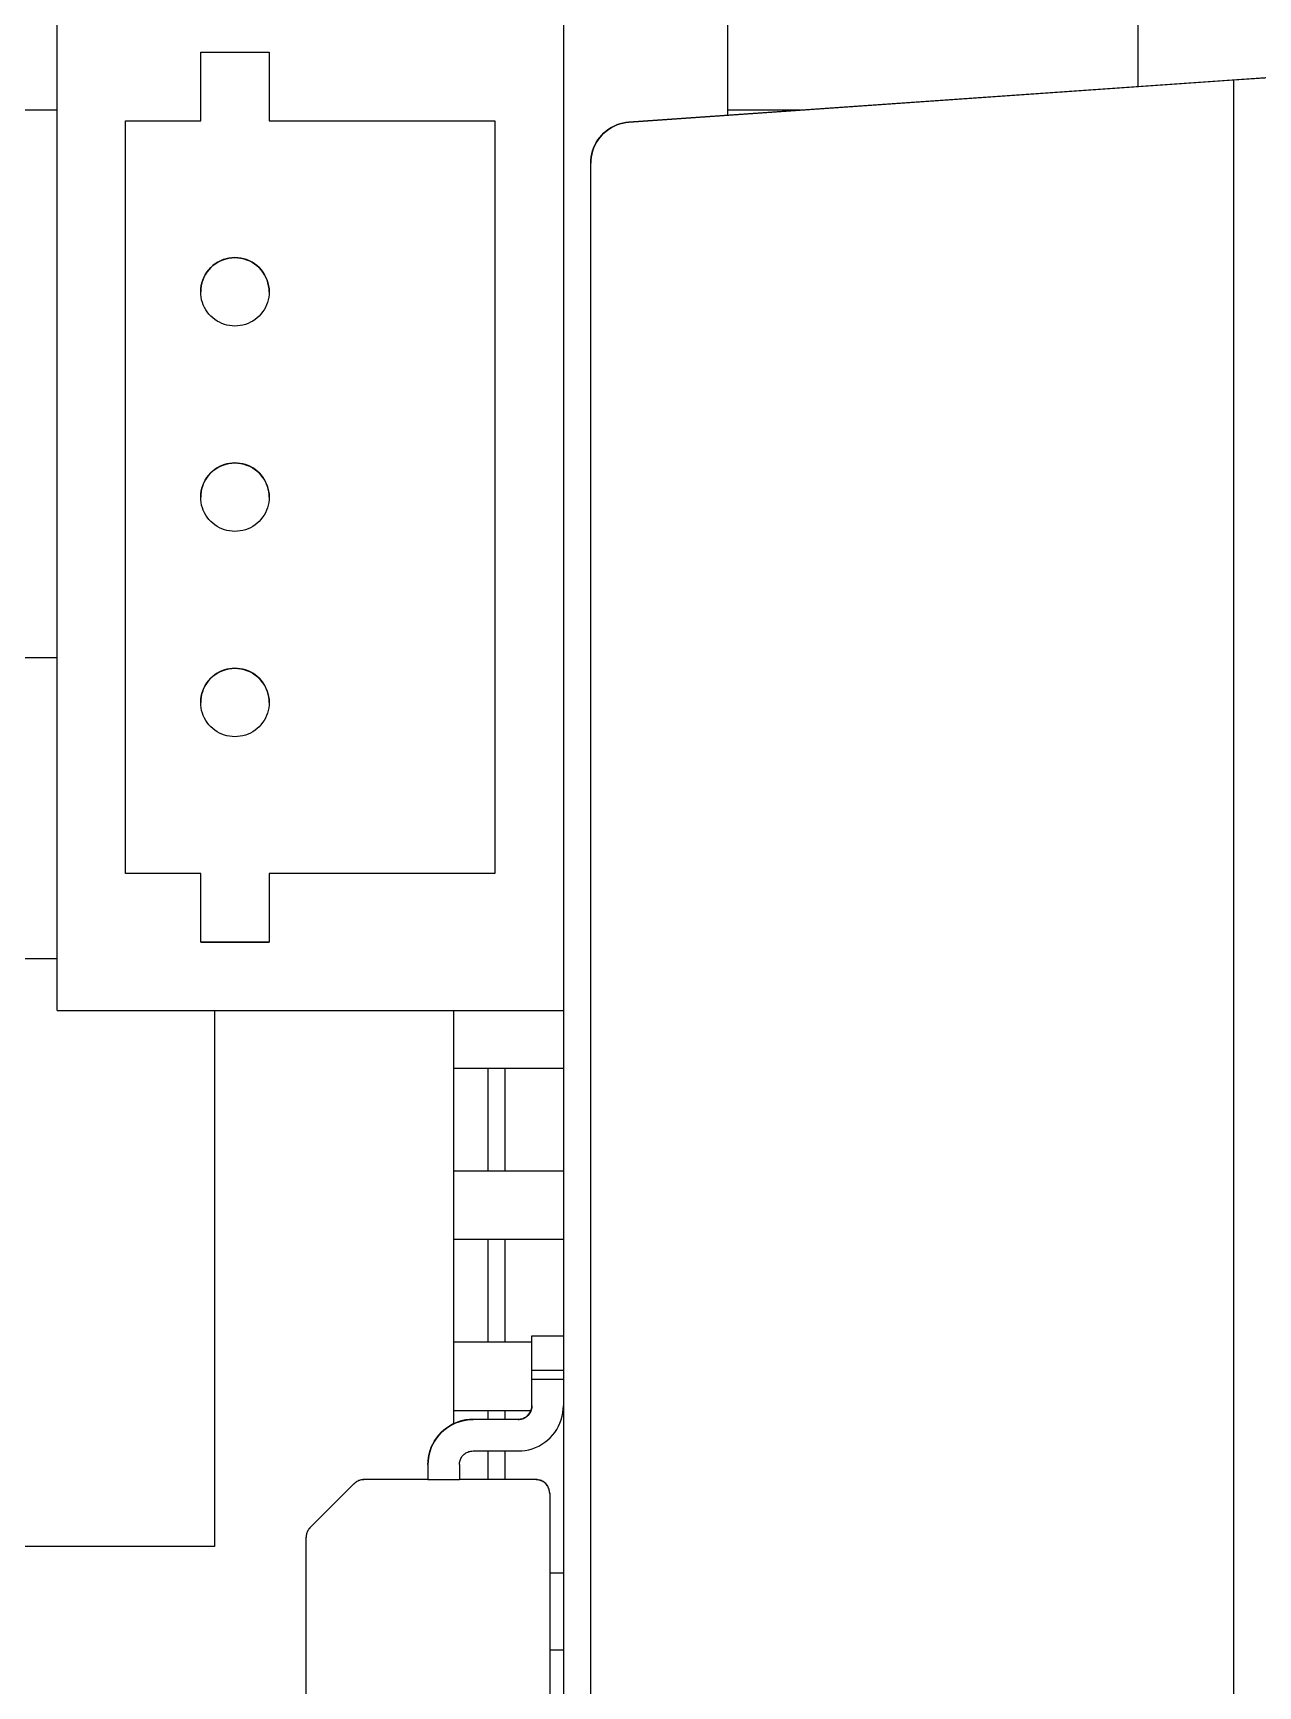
# Model space of a CAD drawing. Extents: x 0 to 701, y -8 to 617.
# Drawn here: x 290.82 to 299.77, y 292.35 to 304.42 of the extents above; entities that cross this region are included whole.
import ezdxf

# ---------------------------------------------------------------- set-up
doc = ezdxf.new("R2010")
doc.units = 0
doc.header["$LTSCALE"] = 0.5
doc.layers.add('MSM_CONTINUOUS', color=7, linetype='CONTINUOUS')

msp = doc.modelspace()

# ---------------------------------------------------------------- linework, layer by layer
at = {"layer": 'MSM_CONTINUOUS'}
for p, q in [((298.893841, 304.029932), (298.893841, 308.856287)), ((290.993841, 297.280127), (290.993841, 304.78081)), ((294.693841, 304.857862), (294.693841, 286.855127)), ((295.893841, 304.857862), (295.893841, 303.820151)), ((292.043841, 304.280126), (292.543841, 304.280126)), ((292.043841, 303.780126), (292.043841, 304.280126)), ((292.543841, 304.280126), (292.543841, 303.780126)), ((295.172914, 303.769739), (299.893841, 304.099858)), ((299.893841, 304.098969), (295.172914, 303.76885)), ((295.172914, 303.768713), (299.593841, 304.077855)), ((299.593841, 304.077882), (299.893841, 304.09886)), ((299.593841, 287.619811), (299.593841, 304.077855)), ((290.993841, 303.858339), (286.893841, 303.858339)), ((296.425307, 303.857315), (295.893841, 303.857315)), ((291.493841, 303.780127), (292.043841, 303.780126)), ((291.493841, 298.280127), (291.493841, 303.780127)), ((292.543841, 303.780126), (294.193841, 303.780126)), ((294.193841, 303.780126), (294.193841, 298.280127)), ((294.959712, 303.658043), (294.974435, 303.675069)), ((294.974435, 303.67418), (294.959712, 303.657154)), ((294.959712, 303.657017), (294.974435, 303.674044)), ((294.974435, 303.675069), (294.990393, 303.690944)), ((294.990393, 303.690055), (294.974435, 303.67418)), ((294.974435, 303.674044), (294.990393, 303.689918)), ((294.990393, 303.690944), (295.007497, 303.705578)), ((295.007497, 303.704689), (294.990393, 303.690055)), ((294.990393, 303.689918), (295.007497, 303.704552)), ((295.007497, 303.705578), (295.02565, 303.718888)), ((295.02565, 303.717999), (295.007497, 303.704689)), ((295.007497, 303.704552), (295.02565, 303.717862)), ((295.02565, 303.718888), (295.044749, 303.7308)), ((295.044749, 303.72991), (295.02565, 303.717999)), ((295.02565, 303.717862), (295.044749, 303.729774)), ((295.044749, 303.7308), (295.064688, 303.741245)), ((295.064688, 303.740356), (295.044749, 303.72991)), ((295.044749, 303.729774), (295.064688, 303.74022)), ((295.064688, 303.741245), (295.085354, 303.750167)), ((295.085354, 303.749278), (295.064688, 303.740356)), ((295.064688, 303.74022), (295.085354, 303.749141)), ((295.085354, 303.750167), (295.106631, 303.757514)), ((295.106631, 303.756625), (295.085354, 303.749278)), ((295.085354, 303.749141), (295.106631, 303.756488)), ((295.106631, 303.757514), (295.128398, 303.763245)), ((295.128398, 303.762356), (295.106631, 303.756625)), ((295.106631, 303.756488), (295.128398, 303.762219)), ((295.128398, 303.763245), (295.150534, 303.767328)), ((295.150534, 303.766439), (295.128398, 303.762356)), ((295.128398, 303.762219), (295.150534, 303.766302)), ((295.150534, 303.767328), (295.172914, 303.769739)), ((295.172914, 303.76885), (295.150534, 303.766439)), ((295.150534, 303.766302), (295.172914, 303.768713)), ((294.901413, 303.537445), (294.907258, 303.559182)), ((294.907258, 303.558293), (294.901413, 303.536556)), ((294.901413, 303.536419), (294.907258, 303.558156)), ((294.907258, 303.559182), (294.914716, 303.58042)), ((294.914716, 303.579531), (294.907258, 303.558293)), ((294.907258, 303.558156), (294.914716, 303.579394)), ((294.914716, 303.58042), (294.923746, 303.601039)), ((294.923746, 303.60015), (294.914716, 303.579531)), ((294.914716, 303.579394), (294.923746, 303.600013)), ((294.923746, 303.601039), (294.934296, 303.620923)), ((294.934296, 303.620034), (294.923746, 303.60015)), ((294.923746, 303.600013), (294.934296, 303.619897)), ((294.934296, 303.620923), (294.946307, 303.63996)), ((294.946307, 303.639071), (294.934296, 303.620034)), ((294.934296, 303.619897), (294.946307, 303.638934)), ((294.946307, 303.63996), (294.959712, 303.658043)), ((294.959712, 303.657154), (294.946307, 303.639071)), ((294.946307, 303.638934), (294.959712, 303.657017)), ((294.893841, 303.47047), (294.894686, 303.492964)), ((294.894686, 303.492074), (294.893841, 303.469581)), ((294.893841, 303.469444), (294.894686, 303.491938)), ((294.893841, 288.228221), (294.893841, 303.469581)), ((294.894686, 303.492964), (294.897214, 303.51533)), ((294.897214, 303.514441), (294.894686, 303.492074)), ((294.894686, 303.491938), (294.897214, 303.514305)), ((294.897214, 303.51533), (294.901413, 303.537445)), ((294.901413, 303.536556), (294.897214, 303.514441)), ((294.897214, 303.514305), (294.901413, 303.536419)), ((292.133144, 302.722048), (292.117065, 302.707314)), ((292.117065, 302.70704), (292.133144, 302.721774)), ((292.150447, 302.735325), (292.133144, 302.722048)), ((292.133144, 302.721774), (292.150447, 302.735051)), ((292.168841, 302.747043), (292.150447, 302.735325)), ((292.150447, 302.735051), (292.168841, 302.74677)), ((292.188187, 302.757114), (292.168841, 302.747043)), ((292.168841, 302.74677), (292.188187, 302.75684)), ((292.208336, 302.76546), (292.188187, 302.757114)), ((292.188187, 302.75684), (292.208336, 302.765186)), ((292.229136, 302.772018), (292.208336, 302.76546)), ((292.208336, 302.765186), (292.229136, 302.771745)), ((292.250429, 302.776739), (292.229136, 302.772018)), ((292.229136, 302.771745), (292.250429, 302.776465)), ((292.272052, 302.779586), (292.250429, 302.776739)), ((292.250429, 302.776465), (292.272052, 302.779312)), ((292.293841, 302.780537), (292.272052, 302.779586)), ((292.272052, 302.779312), (292.293841, 302.780263)), ((292.31563, 302.779586), (292.293841, 302.780537)), ((292.293841, 302.780263), (292.31563, 302.779312)), ((292.337253, 302.776739), (292.31563, 302.779586)), ((292.31563, 302.779312), (292.337253, 302.776465)), ((292.358546, 302.772018), (292.337253, 302.776739)), ((292.337253, 302.776465), (292.358546, 302.771745)), ((292.379346, 302.76546), (292.358546, 302.772018)), ((292.358546, 302.771745), (292.379346, 302.765186)), ((292.399496, 302.757114), (292.379346, 302.76546)), ((292.379346, 302.765186), (292.399496, 302.75684)), ((292.418841, 302.747043), (292.399496, 302.757114)), ((292.399496, 302.75684), (292.418841, 302.74677)), ((292.437235, 302.735325), (292.418841, 302.747043)), ((292.418841, 302.74677), (292.437235, 302.735051)), ((292.454538, 302.722048), (292.437235, 302.735325)), ((292.437235, 302.735051), (292.454538, 302.721774)), ((292.470618, 302.707314), (292.454538, 302.722048)), ((292.454538, 302.721774), (292.470618, 302.70704)), ((292.05236, 302.595242), (292.047639, 302.573949)), ((292.047639, 302.573675), (292.05236, 302.594968)), ((292.058918, 302.616042), (292.05236, 302.595242)), ((292.05236, 302.594968), (292.058918, 302.615768)), ((292.067264, 302.636191), (292.058918, 302.616042)), ((292.058918, 302.615768), (292.067264, 302.635918)), ((292.077335, 302.655537), (292.067264, 302.636191)), ((292.067264, 302.635918), (292.077335, 302.655263)), ((292.089053, 302.673931), (292.077335, 302.655537)), ((292.077335, 302.655263), (292.089053, 302.673657)), ((292.10233, 302.691234), (292.089053, 302.673931)), ((292.089053, 302.673657), (292.10233, 302.69096)), ((292.117065, 302.707314), (292.10233, 302.691234)), ((292.10233, 302.69096), (292.117065, 302.70704)), ((292.485352, 302.691234), (292.470618, 302.707314)), ((292.470618, 302.70704), (292.485352, 302.69096)), ((292.498629, 302.673931), (292.485352, 302.691234)), ((292.485352, 302.69096), (292.498629, 302.673657)), ((292.510348, 302.655537), (292.498629, 302.673931)), ((292.498629, 302.673657), (292.510348, 302.655263)), ((292.520418, 302.636191), (292.510348, 302.655537)), ((292.510348, 302.655263), (292.520418, 302.635918)), ((292.528764, 302.616042), (292.520418, 302.636191)), ((292.520418, 302.635918), (292.528764, 302.615768)), ((292.535323, 302.595242), (292.528764, 302.616042)), ((292.528764, 302.615768), (292.535323, 302.594968)), ((292.540043, 302.573949), (292.535323, 302.595242)), ((292.535323, 302.594968), (292.540043, 302.573675)), ((292.044793, 302.552326), (292.043841, 302.530537)), ((292.043841, 302.530263), (292.044793, 302.552052)), ((292.043841, 302.530537), (292.043841, 302.530263)), ((292.044612, 302.510649), (292.043841, 302.530263)), ((292.046919, 302.491155), (292.044612, 302.510649)), ((292.047639, 302.573949), (292.044793, 302.552326)), ((292.044793, 302.552052), (292.047639, 302.573675)), ((292.050749, 302.471902), (292.046919, 302.491155)), ((292.056077, 302.453009), (292.050749, 302.471902)), ((292.536934, 302.471902), (292.531605, 302.453009)), ((292.540763, 302.491155), (292.536934, 302.471902)), ((292.54289, 302.552326), (292.540043, 302.573949)), ((292.540043, 302.573675), (292.54289, 302.552052)), ((292.543071, 302.510649), (292.540763, 302.491155)), ((292.543841, 302.530537), (292.54289, 302.552326)), ((292.54289, 302.552052), (292.543841, 302.530263)), ((292.543841, 302.530263), (292.543071, 302.510649)), ((292.543841, 302.530263), (292.543841, 302.530537)), ((292.062871, 302.434592), (292.056077, 302.453009)), ((292.07109, 302.416766), (292.062871, 302.434592)), ((292.080681, 302.399639), (292.07109, 302.416766)), ((292.091587, 302.383317), (292.080681, 302.399639)), ((292.10374, 302.367901), (292.091587, 302.383317)), ((292.117065, 302.353487), (292.10374, 302.367901)), ((292.131479, 302.340162), (292.117065, 302.353487)), ((292.470618, 302.353487), (292.456203, 302.340162)), ((292.483943, 302.367901), (292.470618, 302.353487)), ((292.496095, 302.383317), (292.483943, 302.367901)), ((292.507001, 302.399639), (292.496095, 302.383317)), ((292.516593, 302.416766), (292.507001, 302.399639)), ((292.524811, 302.434592), (292.516593, 302.416766)), ((292.531605, 302.453009), (292.524811, 302.434592)), ((292.146895, 302.328009), (292.131479, 302.340162)), ((292.163217, 302.317103), (292.146895, 302.328009)), ((292.180344, 302.307512), (292.163217, 302.317103)), ((292.19817, 302.299293), (292.180344, 302.307512)), ((292.216587, 302.292499), (292.19817, 302.299293)), ((292.23548, 302.287171), (292.216587, 302.292499)), ((292.254733, 302.283341), (292.23548, 302.287171)), ((292.274226, 302.281034), (292.254733, 302.283341)), ((292.293841, 302.280263), (292.274226, 302.281034)), ((292.313456, 302.281034), (292.293841, 302.280263)), ((292.33295, 302.283341), (292.313456, 302.281034)), ((292.352203, 302.287171), (292.33295, 302.283341)), ((292.371095, 302.292499), (292.352203, 302.287171)), ((292.389512, 302.299293), (292.371095, 302.292499)), ((292.407339, 302.307512), (292.389512, 302.299293)), ((292.424466, 302.317103), (292.407339, 302.307512)), ((292.440788, 302.328009), (292.424466, 302.317103)), ((292.456203, 302.340162), (292.440788, 302.328009)), ((292.19817, 301.261507), (292.180344, 301.253288)), ((292.188187, 301.25684), (292.208336, 301.265186)), ((292.216587, 301.268301), (292.19817, 301.261507)), ((292.208336, 301.265186), (292.229136, 301.271745)), ((292.23548, 301.273629), (292.216587, 301.268301)), ((292.229136, 301.271745), (292.250429, 301.276465)), ((292.254733, 301.277459), (292.23548, 301.273629)), ((292.250429, 301.276465), (292.272052, 301.279312)), ((292.274226, 301.279766), (292.254733, 301.277459)), ((292.272052, 301.279312), (292.293841, 301.280263)), ((292.293841, 301.280537), (292.274226, 301.279766)), ((292.313456, 301.279766), (292.293841, 301.280537)), ((292.293841, 301.280263), (292.31563, 301.279312)), ((292.33295, 301.277459), (292.313456, 301.279766)), ((292.31563, 301.279312), (292.337253, 301.276465)), ((292.352203, 301.273629), (292.33295, 301.277459)), ((292.337253, 301.276465), (292.358546, 301.271745)), ((292.371095, 301.268301), (292.352203, 301.273629)), ((292.358546, 301.271745), (292.379346, 301.265186)), ((292.389512, 301.261507), (292.371095, 301.268301)), ((292.379346, 301.265186), (292.399496, 301.25684)), ((292.407339, 301.253288), (292.389512, 301.261507)), ((292.07109, 301.144034), (292.062871, 301.126208)), ((292.067264, 301.135918), (292.077335, 301.155263)), ((292.080681, 301.161161), (292.07109, 301.144034)), ((292.077335, 301.155263), (292.089053, 301.173657)), ((292.091587, 301.177483), (292.080681, 301.161161)), ((292.089053, 301.173657), (292.10233, 301.19096)), ((292.10374, 301.192899), (292.091587, 301.177483)), ((292.10233, 301.19096), (292.117065, 301.20704)), ((292.117065, 301.207314), (292.10374, 301.192899)), ((292.117065, 301.20704), (292.133144, 301.221774)), ((292.131479, 301.220638), (292.117065, 301.207314)), ((292.146895, 301.232791), (292.131479, 301.220638)), ((292.133144, 301.221774), (292.150447, 301.235051)), ((292.163217, 301.243697), (292.146895, 301.232791)), ((292.150447, 301.235051), (292.168841, 301.24677)), ((292.180344, 301.253288), (292.163217, 301.243697)), ((292.168841, 301.24677), (292.188187, 301.25684)), ((292.399496, 301.25684), (292.418841, 301.24677)), ((292.424466, 301.243697), (292.407339, 301.253288)), ((292.418841, 301.24677), (292.437235, 301.235051)), ((292.440788, 301.232791), (292.424466, 301.243697)), ((292.437235, 301.235051), (292.454538, 301.221774)), ((292.456203, 301.220638), (292.440788, 301.232791)), ((292.454538, 301.221774), (292.470618, 301.20704)), ((292.470618, 301.207314), (292.456203, 301.220638)), ((292.483943, 301.192899), (292.470618, 301.207314)), ((292.470618, 301.20704), (292.485352, 301.19096)), ((292.496095, 301.177483), (292.483943, 301.192899)), ((292.485352, 301.19096), (292.498629, 301.173657)), ((292.507001, 301.161161), (292.496095, 301.177483)), ((292.498629, 301.173657), (292.510348, 301.155263)), ((292.516593, 301.144034), (292.507001, 301.161161)), ((292.510348, 301.155263), (292.520418, 301.135918)), ((292.524811, 301.126208), (292.516593, 301.144034)), ((292.043841, 301.030263), (292.044793, 301.052052)), ((292.044612, 301.050152), (292.043841, 301.030537)), ((292.043841, 301.030537), (292.043841, 301.030263)), ((292.044612, 301.010649), (292.043841, 301.030263)), ((292.046919, 301.069645), (292.044612, 301.050152)), ((292.044793, 301.052052), (292.047639, 301.073675)), ((292.050749, 301.088898), (292.046919, 301.069645)), ((292.047639, 301.073675), (292.05236, 301.094968)), ((292.056077, 301.107791), (292.050749, 301.088898)), ((292.05236, 301.094968), (292.058918, 301.115768)), ((292.062871, 301.126208), (292.056077, 301.107791)), ((292.058918, 301.115768), (292.067264, 301.135918)), ((292.520418, 301.135918), (292.528764, 301.115768)), ((292.531605, 301.107791), (292.524811, 301.126208)), ((292.528764, 301.115768), (292.535323, 301.094968)), ((292.536934, 301.088898), (292.531605, 301.107791)), ((292.535323, 301.094968), (292.540043, 301.073675)), ((292.540763, 301.069645), (292.536934, 301.088898)), ((292.540043, 301.073675), (292.54289, 301.052052)), ((292.543071, 301.050152), (292.540763, 301.069645)), ((292.54289, 301.052052), (292.543841, 301.030263)), ((292.543841, 301.030537), (292.543071, 301.050152)), ((292.543841, 301.030263), (292.543071, 301.010649)), ((292.543841, 301.030263), (292.543841, 301.030537)), ((292.046919, 300.991155), (292.044612, 301.010649)), ((292.050749, 300.971902), (292.046919, 300.991155)), ((292.056077, 300.953009), (292.050749, 300.971902)), ((292.062871, 300.934592), (292.056077, 300.953009)), ((292.07109, 300.916766), (292.062871, 300.934592)), ((292.080681, 300.899639), (292.07109, 300.916766)), ((292.091587, 300.883317), (292.080681, 300.899639)), ((292.507001, 300.899639), (292.496095, 300.883317)), ((292.516593, 300.916766), (292.507001, 300.899639)), ((292.524811, 300.934592), (292.516593, 300.916766)), ((292.531605, 300.953009), (292.524811, 300.934592)), ((292.536934, 300.971902), (292.531605, 300.953009)), ((292.540763, 300.991155), (292.536934, 300.971902)), ((292.543071, 301.010649), (292.540763, 300.991155)), ((292.10374, 300.867901), (292.091587, 300.883317)), ((292.117065, 300.853487), (292.10374, 300.867901)), ((292.131479, 300.840162), (292.117065, 300.853487)), ((292.146895, 300.828009), (292.131479, 300.840162)), ((292.163217, 300.817103), (292.146895, 300.828009)), ((292.180344, 300.807512), (292.163217, 300.817103)), ((292.19817, 300.799293), (292.180344, 300.807512)), ((292.216587, 300.792499), (292.19817, 300.799293)), ((292.23548, 300.787171), (292.216587, 300.792499)), ((292.254733, 300.783341), (292.23548, 300.787171)), ((292.274226, 300.781034), (292.254733, 300.783341)), ((292.293841, 300.780263), (292.274226, 300.781034)), ((292.313456, 300.781034), (292.293841, 300.780263)), ((292.33295, 300.783341), (292.313456, 300.781034)), ((292.352203, 300.787171), (292.33295, 300.783341)), ((292.371095, 300.792499), (292.352203, 300.787171)), ((292.389512, 300.799293), (292.371095, 300.792499)), ((292.407339, 300.807512), (292.389512, 300.799293)), ((292.424466, 300.817103), (292.407339, 300.807512)), ((292.440788, 300.828009), (292.424466, 300.817103)), ((292.456203, 300.840162), (292.440788, 300.828009)), ((292.470618, 300.853487), (292.456203, 300.840162)), ((292.483943, 300.867901), (292.470618, 300.853487)), ((292.496095, 300.883317), (292.483943, 300.867901)), ((287.893841, 299.858339), (290.993841, 299.858339)), ((292.089053, 299.673657), (292.10233, 299.69096)), ((292.10374, 299.692899), (292.091587, 299.677483)), ((292.10233, 299.69096), (292.117065, 299.70704)), ((292.117065, 299.707314), (292.10374, 299.692899)), ((292.117065, 299.70704), (292.133144, 299.721774)), ((292.131479, 299.720638), (292.117065, 299.707314)), ((292.146895, 299.732791), (292.131479, 299.720638)), ((292.133144, 299.721774), (292.150447, 299.735051)), ((292.163217, 299.743697), (292.146895, 299.732791)), ((292.150447, 299.735051), (292.168841, 299.74677)), ((292.180344, 299.753289), (292.163217, 299.743697)), ((292.168841, 299.74677), (292.188187, 299.75684)), ((292.19817, 299.761507), (292.180344, 299.753289)), ((292.188187, 299.75684), (292.208336, 299.765186)), ((292.216587, 299.768301), (292.19817, 299.761507)), ((292.208336, 299.765186), (292.229136, 299.771745)), ((292.23548, 299.773629), (292.216587, 299.768301)), ((292.229136, 299.771745), (292.250429, 299.776465)), ((292.254733, 299.777459), (292.23548, 299.773629)), ((292.250429, 299.776465), (292.272052, 299.779312)), ((292.274226, 299.779766), (292.254733, 299.777459)), ((292.272052, 299.779312), (292.293841, 299.780263)), ((292.293841, 299.780537), (292.274226, 299.779766)), ((292.313456, 299.779766), (292.293841, 299.780537)), ((292.293841, 299.780263), (292.31563, 299.779312)), ((292.33295, 299.777459), (292.313456, 299.779766)), ((292.31563, 299.779312), (292.337253, 299.776465)), ((292.352203, 299.773629), (292.33295, 299.777459)), ((292.337253, 299.776465), (292.358546, 299.771745)), ((292.371095, 299.768301), (292.352203, 299.773629)), ((292.358546, 299.771745), (292.379346, 299.765186)), ((292.389512, 299.761507), (292.371095, 299.768301)), ((292.379346, 299.765186), (292.399496, 299.75684)), ((292.407339, 299.753289), (292.389512, 299.761507)), ((292.399496, 299.75684), (292.418841, 299.74677)), ((292.424466, 299.743697), (292.407339, 299.753289)), ((292.418841, 299.74677), (292.437235, 299.735051)), ((292.440788, 299.732791), (292.424466, 299.743697)), ((292.437235, 299.735051), (292.454538, 299.721774)), ((292.456203, 299.720638), (292.440788, 299.732791)), ((292.454538, 299.721774), (292.470618, 299.70704)), ((292.470618, 299.707314), (292.456203, 299.720638)), ((292.483943, 299.692899), (292.470618, 299.707314)), ((292.470618, 299.70704), (292.485352, 299.69096)), ((292.496095, 299.677483), (292.483943, 299.692899)), ((292.485352, 299.69096), (292.498629, 299.673657)), ((292.046919, 299.569645), (292.044612, 299.550152)), ((292.044793, 299.552052), (292.047639, 299.573675)), ((292.050749, 299.588898), (292.046919, 299.569645)), ((292.047639, 299.573675), (292.05236, 299.594968)), ((292.056077, 299.607791), (292.050749, 299.588898)), ((292.05236, 299.594968), (292.058918, 299.615768)), ((292.062871, 299.626208), (292.056077, 299.607791)), ((292.058918, 299.615768), (292.067264, 299.635918)), ((292.07109, 299.644034), (292.062871, 299.626208)), ((292.067264, 299.635918), (292.077335, 299.655263)), ((292.080681, 299.661162), (292.07109, 299.644034)), ((292.077335, 299.655263), (292.089053, 299.673657)), ((292.091587, 299.677483), (292.080681, 299.661162)), ((292.507001, 299.661162), (292.496095, 299.677483)), ((292.498629, 299.673657), (292.510348, 299.655263)), ((292.516593, 299.644034), (292.507001, 299.661162)), ((292.510348, 299.655263), (292.520418, 299.635918)), ((292.524811, 299.626208), (292.516593, 299.644034)), ((292.520418, 299.635918), (292.528764, 299.615768)), ((292.531605, 299.607791), (292.524811, 299.626208)), ((292.528764, 299.615768), (292.535323, 299.594968)), ((292.536934, 299.588898), (292.531605, 299.607791)), ((292.535323, 299.594968), (292.540043, 299.573675)), ((292.540763, 299.569645), (292.536934, 299.588898)), ((292.540043, 299.573675), (292.54289, 299.552052)), ((292.543071, 299.550152), (292.540763, 299.569645)), ((292.043841, 299.530263), (292.044793, 299.552052)), ((292.044612, 299.550152), (292.043841, 299.530537)), ((292.043841, 299.530537), (292.043841, 299.530263)), ((292.044612, 299.510649), (292.043841, 299.530263)), ((292.046919, 299.491155), (292.044612, 299.510649)), ((292.050749, 299.471902), (292.046919, 299.491155)), ((292.056077, 299.453009), (292.050749, 299.471902)), ((292.062871, 299.434592), (292.056077, 299.453009)), ((292.531605, 299.453009), (292.524811, 299.434592)), ((292.536934, 299.471902), (292.531605, 299.453009)), ((292.540763, 299.491155), (292.536934, 299.471902)), ((292.543071, 299.510649), (292.540763, 299.491155)), ((292.54289, 299.552052), (292.543841, 299.530263)), ((292.543841, 299.530537), (292.543071, 299.550152)), ((292.543841, 299.530263), (292.543071, 299.510649)), ((292.543841, 299.530263), (292.543841, 299.530537)), ((292.07109, 299.416766), (292.062871, 299.434592)), ((292.080681, 299.399639), (292.07109, 299.416766)), ((292.091587, 299.383317), (292.080681, 299.399639)), ((292.10374, 299.367901), (292.091587, 299.383317)), ((292.117065, 299.353487), (292.10374, 299.367901)), ((292.131479, 299.340162), (292.117065, 299.353487)), ((292.146895, 299.328009), (292.131479, 299.340162)), ((292.163217, 299.317103), (292.146895, 299.328009)), ((292.440788, 299.328009), (292.424466, 299.317103)), ((292.456203, 299.340162), (292.440788, 299.328009)), ((292.470618, 299.353487), (292.456203, 299.340162)), ((292.483943, 299.367901), (292.470618, 299.353487)), ((292.496095, 299.383317), (292.483943, 299.367901)), ((292.507001, 299.399639), (292.496095, 299.383317)), ((292.516593, 299.416766), (292.507001, 299.399639)), ((292.524811, 299.434592), (292.516593, 299.416766)), ((292.180344, 299.307512), (292.163217, 299.317103)), ((292.19817, 299.299293), (292.180344, 299.307512)), ((292.216587, 299.292499), (292.19817, 299.299293)), ((292.23548, 299.287171), (292.216587, 299.292499)), ((292.254733, 299.283341), (292.23548, 299.287171)), ((292.274226, 299.281034), (292.254733, 299.283341)), ((292.293841, 299.280263), (292.274226, 299.281034)), ((292.313456, 299.281034), (292.293841, 299.280263)), ((292.33295, 299.283341), (292.313456, 299.281034)), ((292.352203, 299.287171), (292.33295, 299.283341)), ((292.371095, 299.292499), (292.352203, 299.287171)), ((292.389512, 299.299293), (292.371095, 299.292499)), ((292.407339, 299.307512), (292.389512, 299.299293)), ((292.424466, 299.317103), (292.407339, 299.307512)), ((292.043841, 298.280537), (291.493841, 298.280537)), ((292.043841, 298.280127), (291.493841, 298.280127)), ((292.043841, 297.780127), (292.043841, 298.280537)), ((292.543841, 298.280537), (292.543841, 297.780127)), ((294.193841, 298.280537), (292.543841, 298.280537)), ((294.193841, 298.280127), (292.543841, 298.280127)), ((292.543841, 297.780537), (292.043841, 297.780537)), ((292.543841, 297.780468), (292.043841, 297.780469)), ((292.043841, 297.780263), (292.543841, 297.780263)), ((292.543841, 297.780127), (292.043841, 297.780127)), ((288.653975, 297.661142), (290.993841, 297.661142)), ((290.993841, 297.280127), (294.693841, 297.280127)), ((292.143841, 297.280127), (292.143841, 293.364014)), ((293.893841, 296.106409), (293.893841, 297.280127)), ((294.693841, 296.856375), (293.893841, 296.856375)), ((294.143841, 296.106409), (294.143841, 296.856375)), ((294.268841, 296.106409), (294.268841, 296.856375)), ((294.693841, 296.106409), (293.893841, 296.106409)), ((294.693841, 296.106375), (293.893841, 296.106375)), ((293.893841, 294.85764), (293.893841, 296.106375)), ((294.693841, 295.606375), (293.893841, 295.606375)), ((294.143841, 294.856409), (294.143841, 295.606375)), ((294.268841, 294.856409), (294.268841, 295.606375)), ((294.463841, 294.903335), (294.693841, 294.903335)), ((294.463841, 294.903308), (294.693841, 294.903308)), ((294.463841, 294.903308), (294.463841, 294.903161)), ((294.463841, 294.903161), (294.693841, 294.903161)), ((294.463841, 294.903134), (294.693841, 294.903134)), ((294.463841, 294.903134), (294.463841, 294.902988)), ((294.463841, 294.902988), (294.693841, 294.902988)), ((294.463841, 294.90296), (294.693841, 294.90296)), ((294.463841, 294.90296), (294.463841, 294.902814)), ((294.463841, 294.902814), (294.693841, 294.902814)), ((294.463841, 294.392771), (294.463841, 294.902787)), ((294.463841, 294.902787), (294.693841, 294.902787)), ((294.143841, 294.85764), (293.893841, 294.85764)), ((293.893841, 294.857606), (293.893841, 294.856409)), ((294.143841, 294.857606), (293.893841, 294.857606)), ((294.463841, 294.856409), (293.893841, 294.856409)), ((294.463841, 294.856375), (293.893841, 294.856375)), ((293.893841, 294.262182), (293.893841, 294.856375)), ((294.463841, 294.652787), (294.693841, 294.652787)), ((294.463841, 294.586376), (294.693841, 294.586376)), ((294.461078, 294.370006), (294.46261, 294.377707)), ((294.46261, 294.377649), (294.461078, 294.369947)), ((294.461078, 294.369833), (294.46261, 294.377534)), ((294.46261, 294.377475), (294.461078, 294.369774)), ((294.461078, 294.369659), (294.46261, 294.37736)), ((294.46261, 294.377301), (294.461078, 294.3696)), ((294.461078, 294.369485), (294.46261, 294.377186)), ((294.46261, 294.377127), (294.461078, 294.369426)), ((294.46261, 294.377707), (294.463533, 294.385505)), ((294.463533, 294.385446), (294.46261, 294.377649)), ((294.46261, 294.377534), (294.463533, 294.385331)), ((294.463533, 294.385272), (294.46261, 294.377475)), ((294.46261, 294.37736), (294.463533, 294.385157)), ((294.463533, 294.385099), (294.46261, 294.377301)), ((294.46261, 294.377186), (294.463533, 294.384984)), ((294.463533, 294.384925), (294.46261, 294.377127)), ((294.463533, 294.385505), (294.463841, 294.393351)), ((294.463841, 294.393292), (294.463533, 294.385446)), ((294.463533, 294.385331), (294.463841, 294.393177)), ((294.463841, 294.393118), (294.463533, 294.385272)), ((294.463533, 294.385157), (294.463841, 294.393003)), ((294.463841, 294.392945), (294.463533, 294.385099)), ((294.463533, 294.384984), (294.463841, 294.39283)), ((294.463841, 294.392771), (294.463533, 294.384925)), ((294.692824, 294.366879), (294.693841, 294.392771)), ((293.861417, 294.244722), (293.884024, 294.257383)), ((293.884024, 294.257324), (293.861417, 294.244663)), ((293.861417, 294.244548), (293.884024, 294.257209)), ((293.884024, 294.25715), (293.861417, 294.24449)), ((293.861417, 294.244375), (293.884024, 294.257036)), ((293.884024, 294.256977), (293.861417, 294.244316)), ((293.861417, 294.244201), (293.884024, 294.256862)), ((293.884024, 294.256803), (293.861417, 294.244142)), ((293.884024, 294.257383), (293.907556, 294.268231)), ((293.907556, 294.268172), (293.884024, 294.257324)), ((293.884024, 294.257209), (293.907556, 294.268057)), ((293.907556, 294.267999), (293.884024, 294.25715)), ((293.884024, 294.257036), (293.907556, 294.267884)), ((293.907556, 294.267825), (293.884024, 294.256977)), ((293.884024, 294.256862), (293.907556, 294.26771)), ((293.907556, 294.267651), (293.884024, 294.256803)), ((294.456754, 294.356375), (293.893841, 294.356375)), ((293.907556, 294.268231), (293.931866, 294.277199)), ((293.931866, 294.277141), (293.907556, 294.268172)), ((293.907556, 294.268057), (293.931866, 294.277026)), ((293.931866, 294.276967), (293.907556, 294.267999)), ((293.907556, 294.267884), (293.931866, 294.276852)), ((293.931866, 294.276793), (293.907556, 294.267825)), ((293.907556, 294.26771), (293.931866, 294.276678)), ((293.931866, 294.27662), (293.907556, 294.267651)), ((293.931866, 294.277199), (293.956804, 294.284233)), ((293.956804, 294.284174), (293.931866, 294.277141)), ((293.931866, 294.277026), (293.956804, 294.284059)), ((293.956804, 294.284), (293.931866, 294.276967)), ((293.931866, 294.276852), (293.956804, 294.283885)), ((293.956804, 294.283827), (293.931866, 294.276793)), ((293.931866, 294.276678), (293.956804, 294.283712)), ((293.956804, 294.283653), (293.931866, 294.27662)), ((293.956804, 294.284233), (293.982218, 294.289288)), ((293.982218, 294.289229), (293.956804, 294.284174)), ((293.956804, 294.284059), (293.982218, 294.289114)), ((293.982218, 294.289055), (293.956804, 294.284)), ((293.956804, 294.283885), (293.982218, 294.288941)), ((293.982218, 294.288882), (293.956804, 294.283827)), ((293.956804, 294.283712), (293.982218, 294.288767)), ((293.982218, 294.288708), (293.956804, 294.283653)), ((293.982218, 294.289288), (294.00795, 294.292334)), ((294.00795, 294.292275), (293.982218, 294.289229)), ((293.982218, 294.289114), (294.00795, 294.29216)), ((294.00795, 294.292101), (293.982218, 294.289055)), ((293.982218, 294.288941), (294.00795, 294.291986)), ((294.00795, 294.291927), (293.982218, 294.288882)), ((293.982218, 294.288767), (294.00795, 294.291812)), ((294.00795, 294.291754), (293.982218, 294.288708)), ((294.00795, 294.292334), (294.033841, 294.293351)), ((294.033841, 294.293292), (294.00795, 294.292275)), ((294.00795, 294.29216), (294.033841, 294.293177)), ((294.033841, 294.293118), (294.00795, 294.292101)), ((294.00795, 294.291986), (294.033841, 294.293003)), ((294.033841, 294.292945), (294.00795, 294.291927)), ((294.00795, 294.291812), (294.033841, 294.29283)), ((294.033841, 294.292771), (294.00795, 294.291754)), ((294.363841, 294.293351), (294.033841, 294.293351)), ((294.363841, 294.293292), (294.033841, 294.293292)), ((294.363841, 294.293177), (294.033841, 294.293177)), ((294.363841, 294.293118), (294.033841, 294.293118)), ((294.363841, 294.293003), (294.033841, 294.293003)), ((294.363841, 294.292945), (294.033841, 294.292945)), ((294.363841, 294.29283), (294.033841, 294.29283)), ((294.363841, 294.292771), (294.033841, 294.292771)), ((294.143841, 294.293351), (294.143841, 294.356375)), ((294.268841, 294.293351), (294.268841, 294.356375)), ((294.363841, 294.293351), (294.371687, 294.293659)), ((294.371687, 294.2936), (294.363841, 294.293292)), ((294.363841, 294.293177), (294.371687, 294.293485)), ((294.371687, 294.293427), (294.363841, 294.293118)), ((294.363841, 294.293003), (294.371687, 294.293312)), ((294.371687, 294.293253), (294.363841, 294.292945)), ((294.363841, 294.29283), (294.371687, 294.293138)), ((294.371687, 294.293079), (294.363841, 294.292771)), ((294.371687, 294.293659), (294.379485, 294.294582)), ((294.379485, 294.294523), (294.371687, 294.2936)), ((294.371687, 294.293485), (294.379485, 294.294408)), ((294.379485, 294.294349), (294.371687, 294.293427)), ((294.371687, 294.293312), (294.379485, 294.294235)), ((294.379485, 294.294176), (294.371687, 294.293253)), ((294.371687, 294.293138), (294.379485, 294.294061)), ((294.379485, 294.294002), (294.371687, 294.293079)), ((294.379485, 294.294582), (294.387186, 294.296114)), ((294.387186, 294.296055), (294.379485, 294.294523)), ((294.379485, 294.294408), (294.387186, 294.29594)), ((294.387186, 294.295881), (294.379485, 294.294349)), ((294.379485, 294.294235), (294.387186, 294.295766)), ((294.387186, 294.295708), (294.379485, 294.294176)), ((294.379485, 294.294061), (294.387186, 294.295593)), ((294.387186, 294.295534), (294.379485, 294.294002)), ((294.387186, 294.296114), (294.394743, 294.298245)), ((294.394743, 294.298186), (294.387186, 294.296055)), ((294.387186, 294.29594), (294.394743, 294.298071)), ((294.394743, 294.298013), (294.387186, 294.295881)), ((294.387186, 294.295766), (294.394743, 294.297898)), ((294.394743, 294.297839), (294.387186, 294.295708)), ((294.387186, 294.295593), (294.394743, 294.297724)), ((294.394743, 294.297665), (294.387186, 294.295534)), ((294.394743, 294.298245), (294.40211, 294.300963)), ((294.40211, 294.300904), (294.394743, 294.298186)), ((294.394743, 294.298071), (294.40211, 294.300789)), ((294.40211, 294.30073), (294.394743, 294.298013)), ((294.394743, 294.297898), (294.40211, 294.300615)), ((294.40211, 294.300557), (294.394743, 294.297839)), ((294.394743, 294.297724), (294.40211, 294.300442)), ((294.40211, 294.300383), (294.394743, 294.297665)), ((294.40211, 294.300963), (294.40924, 294.30425)), ((294.40924, 294.304191), (294.40211, 294.300904)), ((294.40211, 294.300789), (294.40924, 294.304076)), ((294.40924, 294.304018), (294.40211, 294.30073)), ((294.40211, 294.300615), (294.40924, 294.303903)), ((294.40924, 294.303844), (294.40211, 294.300557)), ((294.40211, 294.300442), (294.40924, 294.303729)), ((294.40924, 294.30367), (294.40211, 294.300383)), ((294.40924, 294.30425), (294.416091, 294.308087)), ((294.416091, 294.308028), (294.40924, 294.304191)), ((294.40924, 294.304076), (294.416091, 294.307913)), ((294.416091, 294.307854), (294.40924, 294.304018)), ((294.40924, 294.303903), (294.416091, 294.307739)), ((294.416091, 294.307681), (294.40924, 294.303844)), ((294.40924, 294.303729), (294.416091, 294.307566)), ((294.416091, 294.307507), (294.40924, 294.30367)), ((294.416091, 294.308087), (294.42262, 294.312449)), ((294.42262, 294.31239), (294.416091, 294.308028)), ((294.416091, 294.307913), (294.42262, 294.312275)), ((294.42262, 294.312217), (294.416091, 294.307854)), ((294.416091, 294.307739), (294.42262, 294.312102)), ((294.42262, 294.312043), (294.416091, 294.307681)), ((294.416091, 294.307566), (294.42262, 294.311928)), ((294.42262, 294.311869), (294.416091, 294.307507)), ((294.42262, 294.312449), (294.428786, 294.31731)), ((294.428786, 294.317251), (294.42262, 294.31239)), ((294.42262, 294.312275), (294.428786, 294.317137)), ((294.428786, 294.317078), (294.42262, 294.312217)), ((294.42262, 294.312102), (294.428786, 294.316963)), ((294.428786, 294.316904), (294.42262, 294.312043)), ((294.42262, 294.311928), (294.428786, 294.316789)), ((294.428786, 294.31673), (294.42262, 294.311869)), ((294.428786, 294.31731), (294.434552, 294.32264)), ((294.434552, 294.322581), (294.428786, 294.317251)), ((294.428786, 294.317137), (294.434552, 294.322466)), ((294.434552, 294.322408), (294.428786, 294.317078)), ((294.428786, 294.316963), (294.434552, 294.322293)), ((294.434552, 294.322234), (294.428786, 294.316904)), ((294.428786, 294.316789), (294.434552, 294.322119)), ((294.434552, 294.32206), (294.428786, 294.31673)), ((294.434552, 294.32264), (294.439882, 294.328406)), ((294.439882, 294.328347), (294.434552, 294.322581)), ((294.434552, 294.322466), (294.439882, 294.328232)), ((294.439882, 294.328173), (294.434552, 294.322408)), ((294.434552, 294.322293), (294.439882, 294.328059)), ((294.439882, 294.328), (294.434552, 294.322234)), ((294.434552, 294.322119), (294.439882, 294.327885)), ((294.439882, 294.327826), (294.434552, 294.32206)), ((294.439882, 294.328406), (294.444743, 294.334572)), ((294.444743, 294.334513), (294.439882, 294.328347)), ((294.439882, 294.328232), (294.444743, 294.334399)), ((294.444743, 294.33434), (294.439882, 294.328173)), ((294.439882, 294.328059), (294.444743, 294.334225)), ((294.444743, 294.334166), (294.439882, 294.328)), ((294.439882, 294.327885), (294.444743, 294.334051)), ((294.444743, 294.333992), (294.439882, 294.327826)), ((294.444743, 294.334572), (294.449105, 294.341101)), ((294.449105, 294.341042), (294.444743, 294.334513)), ((294.444743, 294.334399), (294.449105, 294.340927)), ((294.449105, 294.340868), (294.444743, 294.33434)), ((294.444743, 294.334225), (294.449105, 294.340754)), ((294.449105, 294.340695), (294.444743, 294.334166)), ((294.444743, 294.334051), (294.449105, 294.34058)), ((294.449105, 294.340521), (294.444743, 294.333992)), ((294.449105, 294.341101), (294.452942, 294.347952)), ((294.452942, 294.347893), (294.449105, 294.341042)), ((294.449105, 294.340927), (294.452942, 294.347778)), ((294.452942, 294.347719), (294.449105, 294.340868)), ((294.449105, 294.340754), (294.452942, 294.347604)), ((294.452942, 294.347546), (294.449105, 294.340695)), ((294.449105, 294.34058), (294.452942, 294.347431)), ((294.452942, 294.347372), (294.449105, 294.340521)), ((294.452942, 294.347952), (294.456229, 294.355082)), ((294.456229, 294.355024), (294.452942, 294.347893)), ((294.452942, 294.347778), (294.456229, 294.354909)), ((294.456229, 294.35485), (294.452942, 294.347719)), ((294.452942, 294.347604), (294.456229, 294.354735)), ((294.456229, 294.354676), (294.452942, 294.347546)), ((294.452942, 294.347431), (294.456229, 294.354561)), ((294.456229, 294.354503), (294.452942, 294.347372)), ((294.456229, 294.355082), (294.458947, 294.362449)), ((294.458947, 294.36239), (294.456229, 294.355024)), ((294.456229, 294.354909), (294.458947, 294.362275)), ((294.458947, 294.362217), (294.456229, 294.35485)), ((294.456229, 294.354735), (294.458947, 294.362102)), ((294.458947, 294.362043), (294.456229, 294.354676)), ((294.456229, 294.354561), (294.458947, 294.361928)), ((294.458947, 294.361869), (294.456229, 294.354503)), ((294.458947, 294.362449), (294.461078, 294.370006)), ((294.461078, 294.369947), (294.458947, 294.36239)), ((294.458947, 294.362275), (294.461078, 294.369833)), ((294.461078, 294.369774), (294.458947, 294.362217)), ((294.458947, 294.362102), (294.461078, 294.369659)), ((294.461078, 294.3696), (294.458947, 294.362043)), ((294.458947, 294.361928), (294.461078, 294.369485)), ((294.461078, 294.369426), (294.458947, 294.361869)), ((294.657873, 294.242954), (294.668721, 294.266485)), ((294.668721, 294.266485), (294.67769, 294.290795)), ((294.67769, 294.290795), (294.684723, 294.315734)), ((294.684723, 294.315734), (294.689778, 294.341147)), ((294.689778, 294.341147), (294.692824, 294.366879)), ((294.693841, 294.356375), (294.691828, 294.356375)), ((293.739809, 294.113168), (293.75247, 294.135775)), ((293.75247, 294.135717), (293.739809, 294.113109)), ((293.739809, 294.112994), (293.75247, 294.135602)), ((293.75247, 294.135543), (293.739809, 294.112935)), ((293.739809, 294.11282), (293.75247, 294.135428)), ((293.75247, 294.135369), (293.739809, 294.112761)), ((293.739809, 294.112647), (293.75247, 294.135254)), ((293.75247, 294.135195), (293.739809, 294.112588)), ((293.75247, 294.135775), (293.766866, 294.15732)), ((293.766866, 294.157261), (293.75247, 294.135717)), ((293.75247, 294.135602), (293.766866, 294.157146)), ((293.766866, 294.157087), (293.75247, 294.135543)), ((293.75247, 294.135428), (293.766866, 294.156973)), ((293.766866, 294.156914), (293.75247, 294.135369)), ((293.75247, 294.135254), (293.766866, 294.156799)), ((293.766866, 294.15674), (293.75247, 294.135195)), ((293.766866, 294.15732), (293.782907, 294.177669)), ((293.782907, 294.17761), (293.766866, 294.157261)), ((293.766866, 294.157146), (293.782907, 294.177495)), ((293.782907, 294.177436), (293.766866, 294.157087)), ((293.766866, 294.156973), (293.782907, 294.177321)), ((293.782907, 294.177262), (293.766866, 294.156914)), ((293.766866, 294.156799), (293.782907, 294.177148)), ((293.782907, 294.177089), (293.766866, 294.15674)), ((293.782907, 294.177669), (293.800496, 294.196696)), ((293.800496, 294.196637), (293.782907, 294.17761)), ((293.782907, 294.177495), (293.800496, 294.196522)), ((293.800496, 294.196464), (293.782907, 294.177436)), ((293.782907, 294.177321), (293.800496, 294.196349)), ((293.800496, 294.19629), (293.782907, 294.177262)), ((293.782907, 294.177148), (293.800496, 294.196175)), ((293.800496, 294.196116), (293.782907, 294.177089)), ((293.800496, 294.196696), (293.819523, 294.214285)), ((293.819523, 294.214226), (293.800496, 294.196637)), ((293.800496, 294.196522), (293.819523, 294.214111)), ((293.819523, 294.214052), (293.800496, 294.196464)), ((293.800496, 294.196349), (293.819523, 294.213937)), ((293.819523, 294.213879), (293.800496, 294.19629)), ((293.800496, 294.196175), (293.819523, 294.213764)), ((293.819523, 294.213705), (293.800496, 294.196116)), ((293.819523, 294.214285), (293.839872, 294.230326)), ((293.839872, 294.230268), (293.819523, 294.214226)), ((293.819523, 294.214111), (293.839872, 294.230153)), ((293.839872, 294.230094), (293.819523, 294.214052)), ((293.819523, 294.213937), (293.839872, 294.229979)), ((293.839872, 294.22992), (293.819523, 294.213879)), ((293.819523, 294.213764), (293.839872, 294.229805)), ((293.839872, 294.229746), (293.819523, 294.213705)), ((293.839872, 294.230326), (293.861417, 294.244722)), ((293.861417, 294.244663), (293.839872, 294.230268)), ((293.839872, 294.230153), (293.861417, 294.244548)), ((293.861417, 294.24449), (293.839872, 294.230094)), ((293.839872, 294.229979), (293.861417, 294.244375)), ((293.861417, 294.244316), (293.839872, 294.22992)), ((293.839872, 294.229805), (293.861417, 294.244201)), ((293.861417, 294.244142), (293.839872, 294.229746)), ((294.55781, 294.125795), (294.578159, 294.141837)), ((294.578159, 294.141837), (294.597186, 294.159426)), ((294.597186, 294.159426), (294.614775, 294.178453)), ((294.614775, 294.178453), (294.630817, 294.198802)), ((294.630817, 294.198802), (294.645212, 294.220346)), ((294.645212, 294.220346), (294.657873, 294.242954)), ((293.704858, 293.989242), (293.707904, 294.014974)), ((293.707904, 294.014915), (293.704858, 293.989184)), ((293.704858, 293.989069), (293.707904, 294.0148)), ((293.707904, 294.014742), (293.704858, 293.98901)), ((293.704858, 293.988895), (293.707904, 294.014627)), ((293.707904, 294.014568), (293.704858, 293.988836)), ((293.704858, 293.988721), (293.707904, 294.014453)), ((293.707904, 294.014394), (293.704858, 293.988662)), ((293.707904, 294.014974), (293.712959, 294.040388)), ((293.712959, 294.040329), (293.707904, 294.014915)), ((293.707904, 294.0148), (293.712959, 294.040214)), ((293.712959, 294.040155), (293.707904, 294.014742)), ((293.707904, 294.014627), (293.712959, 294.04004)), ((293.712959, 294.039982), (293.707904, 294.014568)), ((293.707904, 294.014453), (293.712959, 294.039867)), ((293.712959, 294.039808), (293.707904, 294.014394)), ((293.712959, 294.040388), (293.719993, 294.065326)), ((293.719993, 294.065268), (293.712959, 294.040329)), ((293.712959, 294.040214), (293.719993, 294.065153)), ((293.719993, 294.065094), (293.712959, 294.040155)), ((293.712959, 294.04004), (293.719993, 294.064979)), ((293.719993, 294.06492), (293.712959, 294.039982)), ((293.712959, 294.039867), (293.719993, 294.064805)), ((293.719993, 294.064746), (293.712959, 294.039808)), ((293.719993, 294.065326), (293.728961, 294.089636)), ((293.728961, 294.089578), (293.719993, 294.065268)), ((293.719993, 294.065153), (293.728961, 294.089463)), ((293.728961, 294.089404), (293.719993, 294.065094)), ((293.719993, 294.064979), (293.728961, 294.089289)), ((293.728961, 294.08923), (293.719993, 294.06492)), ((293.719993, 294.064805), (293.728961, 294.089115)), ((293.728961, 294.089056), (293.719993, 294.064746)), ((293.728961, 294.089636), (293.739809, 294.113168)), ((293.739809, 294.113109), (293.728961, 294.089578)), ((293.728961, 294.089463), (293.739809, 294.112994)), ((293.739809, 294.112935), (293.728961, 294.089404)), ((293.728961, 294.089289), (293.739809, 294.11282)), ((293.739809, 294.112761), (293.728961, 294.08923)), ((293.728961, 294.089115), (293.739809, 294.112647)), ((293.739809, 294.112588), (293.728961, 294.089056)), ((293.944741, 294.00817), (293.948577, 294.015021)), ((293.948577, 294.015021), (293.952939, 294.021549)), ((293.952939, 294.021549), (293.957801, 294.027716)), ((293.957801, 294.027716), (293.96313, 294.033482)), ((293.96313, 294.033482), (293.968896, 294.038811)), ((293.968896, 294.038811), (293.975063, 294.043673)), ((293.975063, 294.043673), (293.981591, 294.048035)), ((293.981591, 294.048035), (293.988442, 294.051872)), ((293.988442, 294.051872), (293.995573, 294.055159)), ((293.995573, 294.055159), (294.002939, 294.057877)), ((294.002939, 294.057877), (294.010497, 294.060008)), ((294.010497, 294.060008), (294.018198, 294.06154)), ((294.018198, 294.06154), (294.025995, 294.062463)), ((294.025995, 294.062463), (294.033841, 294.062771)), ((294.033841, 294.062771), (294.363841, 294.062771)), ((294.143841, 293.853382), (294.143841, 294.062771)), ((294.268841, 293.853382), (294.268841, 294.062771)), ((294.363841, 294.062771), (294.389733, 294.063788)), ((294.389733, 294.063788), (294.415465, 294.066834)), ((294.415465, 294.066834), (294.440878, 294.071889)), ((294.440878, 294.071889), (294.465817, 294.078922)), ((294.465817, 294.078922), (294.490127, 294.087891)), ((294.490127, 294.087891), (294.513658, 294.098739)), ((294.513658, 294.098739), (294.536266, 294.1114)), ((294.536266, 294.1114), (294.55781, 294.125795)), ((293.703841, 293.963351), (293.704858, 293.989242)), ((293.704858, 293.989184), (293.703841, 293.963292)), ((293.703841, 293.963177), (293.704858, 293.989069)), ((293.704858, 293.98901), (293.703841, 293.963118)), ((293.703841, 293.963003), (293.704858, 293.988895)), ((293.704858, 293.988836), (293.703841, 293.962945)), ((293.703841, 293.96283), (293.704858, 293.988721)), ((293.704858, 293.988662), (293.703841, 293.962771)), ((293.703841, 293.962771), (293.703841, 293.852771)), ((293.933841, 293.962771), (293.934149, 293.970617)), ((293.933841, 293.962771), (293.933841, 293.852771)), ((293.934149, 293.970617), (293.935072, 293.978414)), ((293.935072, 293.978414), (293.936604, 293.986115)), ((293.936604, 293.986115), (293.938736, 293.993673)), ((293.938736, 293.993673), (293.941453, 294.001039)), ((293.941453, 294.001039), (293.944741, 294.00817)), ((293.164552, 293.824093), (292.84313, 293.502672)), ((293.169328, 293.828566), (293.164552, 293.824093)), ((293.169328, 293.827923), (293.164552, 293.82345)), ((293.174386, 293.832718), (293.169328, 293.828566)), ((293.174386, 293.832075), (293.169328, 293.827923)), ((293.179705, 293.836529), (293.174386, 293.832718)), ((293.179705, 293.835886), (293.174386, 293.832075)), ((293.185263, 293.839985), (293.179705, 293.836529)), ((293.185263, 293.839342), (293.179705, 293.835886)), ((293.191034, 293.84307), (293.185263, 293.839985)), ((293.191034, 293.842427), (293.185263, 293.839342)), ((293.196994, 293.84577), (293.191034, 293.84307)), ((293.196994, 293.845127), (293.191034, 293.842427)), ((293.203119, 293.848075), (293.196994, 293.84577)), ((293.203119, 293.847432), (293.196994, 293.845127)), ((293.209381, 293.849975), (293.203119, 293.848075)), ((293.209381, 293.849332), (293.203119, 293.847432)), ((293.215753, 293.851461), (293.209381, 293.849975)), ((293.215753, 293.850818), (293.209381, 293.849332)), ((293.22221, 293.852527), (293.215753, 293.851461)), ((293.22221, 293.851884), (293.215753, 293.850818)), ((293.228722, 293.853168), (293.22221, 293.852527)), ((293.228722, 293.852525), (293.22221, 293.851884)), ((293.235263, 293.853382), (293.228722, 293.853168)), ((293.235263, 293.852739), (293.228722, 293.852525)), ((293.703841, 293.853382), (293.235263, 293.853382)), ((293.933841, 293.852771), (293.703841, 293.852771)), ((294.493841, 293.853382), (293.933841, 293.853382)), ((294.501687, 293.853074), (294.493841, 293.853382)), ((294.501687, 293.852431), (294.493841, 293.852739)), ((294.509485, 293.852151), (294.501687, 293.853074)), ((294.509485, 293.851508), (294.501687, 293.852431)), ((294.517186, 293.850619), (294.509485, 293.852151)), ((294.517186, 293.849976), (294.509485, 293.851508)), ((294.524743, 293.848488), (294.517186, 293.850619)), ((294.524743, 293.847845), (294.517186, 293.849976)), ((294.53211, 293.84577), (294.524743, 293.848488)), ((294.53211, 293.845127), (294.524743, 293.847845)), ((294.53924, 293.842483), (294.53211, 293.84577)), ((294.53924, 293.84184), (294.53211, 293.845127)), ((294.546091, 293.838646), (294.53924, 293.842483)), ((294.546091, 293.838003), (294.53924, 293.84184)), ((294.55262, 293.834284), (294.546091, 293.838646)), ((294.55262, 293.833641), (294.546091, 293.838003)), ((294.558786, 293.829423), (294.55262, 293.834284)), ((294.558786, 293.82878), (294.55262, 293.833641)), ((294.564552, 293.824093), (294.558786, 293.829423)), ((294.564552, 293.82345), (294.558786, 293.82878)), ((294.569882, 293.818327), (294.564552, 293.824093)), ((294.569882, 293.817684), (294.564552, 293.82345)), ((294.574743, 293.812161), (294.569882, 293.818327)), ((294.574743, 293.811518), (294.569882, 293.817684)), ((294.579105, 293.805632), (294.574743, 293.812161)), ((294.579105, 293.804989), (294.574743, 293.811518)), ((294.582942, 293.798781), (294.579105, 293.805632)), ((294.582942, 293.798138), (294.579105, 293.804989)), ((294.586229, 293.791651), (294.582942, 293.798781)), ((294.586229, 293.791008), (294.582942, 293.798138)), ((294.588947, 293.784284), (294.586229, 293.791651)), ((294.588947, 293.783641), (294.586229, 293.791008)), ((294.591078, 293.776727), (294.588947, 293.784284)), ((294.591078, 293.776084), (294.588947, 293.783641)), ((294.59261, 293.769026), (294.591078, 293.776727)), ((294.59261, 293.768383), (294.591078, 293.776084)), ((294.593533, 293.761228), (294.59261, 293.769026)), ((294.593533, 293.760585), (294.59261, 293.768383)), ((294.593841, 293.753382), (294.593533, 293.761228)), ((294.593841, 293.752739), (294.593533, 293.760585)), ((294.593841, 293.753382), (294.593841, 290.052739)), ((292.814055, 293.438501), (292.813841, 293.431961)), ((292.814055, 293.437858), (292.813841, 293.431318)), ((292.813841, 290.052739), (292.813841, 293.431961)), ((292.814697, 293.445014), (292.814055, 293.438501)), ((292.814697, 293.444371), (292.814055, 293.437858)), ((292.815763, 293.45147), (292.814697, 293.445014)), ((292.815763, 293.450827), (292.814697, 293.444371)), ((292.817249, 293.457843), (292.815763, 293.45147)), ((292.817249, 293.4572), (292.815763, 293.450827)), ((292.819148, 293.464105), (292.817249, 293.457843)), ((292.819148, 293.463462), (292.817249, 293.4572)), ((292.821453, 293.470229), (292.819148, 293.464105)), ((292.821453, 293.469586), (292.819148, 293.463462)), ((292.824154, 293.47619), (292.821453, 293.470229)), ((292.824154, 293.475547), (292.821453, 293.469586)), ((292.827239, 293.481961), (292.824154, 293.47619)), ((292.827239, 293.481318), (292.824154, 293.475547)), ((292.830694, 293.487518), (292.827239, 293.481961)), ((292.830694, 293.486875), (292.827239, 293.481318)), ((292.834506, 293.492837), (292.830694, 293.487518)), ((292.834506, 293.492194), (292.830694, 293.486875)), ((292.838657, 293.497896), (292.834506, 293.492837)), ((292.838657, 293.497253), (292.834506, 293.492194)), ((292.84313, 293.502672), (292.838657, 293.497896)), ((292.84313, 293.502029), (292.838657, 293.497253)), ((292.143841, 293.364014), (288.440774, 293.364014)), ((294.693841, 293.169101), (294.593841, 293.169101)), ((294.693841, 292.608406), (294.593841, 292.608406)), ((294.693841, 292.607928), (294.593841, 292.607928))]:
    msp.add_line(p, q, dxfattribs=at)

doc.saveas('drawing.dxf')
